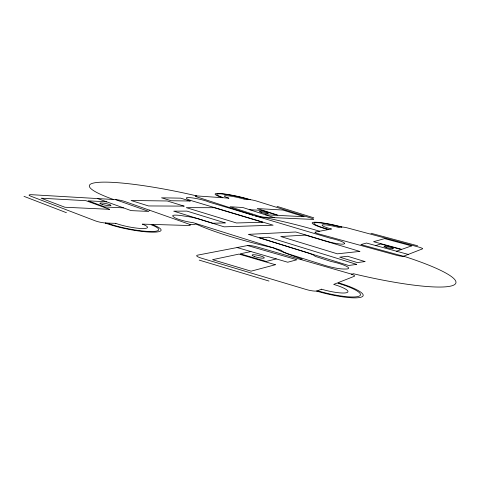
<?xml version="1.0" encoding="UTF-8"?>
<svg xmlns="http://www.w3.org/2000/svg" width="480" height="480" viewBox="0 0 480 480"><rect width="100%" height="100%" fill="white"/><g stroke="black" fill="none" stroke-linecap="round" stroke-linejoin="round"><path stroke-width="0.72" d="M344.514 243.474L344.364 243.732A13.374 1.83 13.3 0 1 325.728 240.99L295.758 231.99L248.34 234.366L306.978 252.576A15.414 2.442 13.1 0 1 315.09 256.326L330.9 261.42A15.87 2.568 13.5 0 1 346.374 266.244A15.87 2.568 13.5 0 1 345.786 269.022A43.824 6.996 13.2 0 1 343.206 269.016A15.906 2.58 13.4 0 1 324.852 265.392L289.542 254.274A15.528 2.484 13 0 1 281.574 250.458L193.482 222.768A14.538 2.16 11.9 0 1 174.408 217.428L173.25 216.582A14.478 2.142 11.9 0 1 184.02 216.036L184.464 216.114A14.424 2.13 12 0 1 200.01 219.354L224.142 226.848L273.132 225.198L191.934 200.82A12.312 1.554 12.1 0 1 186.786 198.642L186.462 198.258A12.276 1.542 12.1 0 1 194.868 198.3A12.276 1.542 12.1 0 1 209.148 202.122L252.864 215.154M149.544 210.216L149.25 210.114M403.494 256.272L422.556 248.832A5.76 0.696 13.8 0 0 418.2 246.93L348.246 228.132A5.538 0.66 13.3 0 0 341.574 227.046L341.886 226.986A23.748 2.91 13.2 0 0 313.194 222.354A23.748 2.91 13.2 0 0 328.338 229.572L315.21 232.08A6.072 0.804 13.1 0 0 318.99 233.988L396.096 255.144A6.33 0.846 13.8 0 0 403.494 256.272L360.882 244.596L366.504 243.042L408.228 254.424M396.498 251.226L401.262 249.54L380.85 243.99L375.66 245.538M300.792 259.5L302.184 259.104L296.904 257.292A102.324 15.198 13.6 0 1 273.822 248.028L272.802 247.71A96.906 13.884 12.8 0 1 197.448 224.676L195.852 224.034A25.116 3.78 11.7 0 1 190.146 224.544L189.93 224.628M276.282 258.912L266.214 261.426L240.21 253.83L250.926 251.568M247.512 245.544L197.46 255.174A8.532 1.59 12 0 0 201.342 258.144L306.15 289.482A8.928 1.734 13.4 0 0 317.232 290.886L316.686 291.102A36.366 6.81 13.6 0 0 361.548 297.012A36.366 6.81 13.6 0 0 337.992 282.714L354.348 276.276A7.824 1.32 13.7 0 0 351.276 274.062L257.01 246.924A7.482 1.224 12.6 0 0 247.512 245.544L296.934 259.758L287.724 262.23L237.072 247.548M255.384 215.928A5.868 0.756 12.6 0 0 261.9 217.104L312.726 219.402A5.43 0.642 13 0 0 311.37 218.178L256.65 201.078A5.184 0.588 12.5 0 0 249.57 199.62L250.2 199.668A22.11 2.544 12.4 0 0 220.032 193.512A22.11 2.544 12.4 0 0 222.744 197.742L196.644 195.906A5.598 0.684 12.1 0 0 197.046 196.98L253.812 215.46L330.138 238.164A13.344 1.818 13.3 0 1 344.514 243.474M123.492 207.87L104.94 206.964L88.074 200.808L106.698 201.84M265.41 214.788L277.488 215.376L261.84 210.384L249.642 209.712M115.458 199.614L31.974 194.724A7.596 1.152 10.4 0 0 30.606 196.122L95.406 220.89A7.992 1.338 10.9 0 0 106.56 223.074L105.39 223.044A32.658 5.394 11.2 0 0 151.17 232.14A32.658 5.394 11.2 0 0 151.788 224.406L188.538 225.492A7.116 1.098 11.9 0 0 188.124 223.824L124.788 201.486A6.762 0.966 11.3 0 0 115.458 199.614L148.83 211.428L131.136 210.618L97.602 198.57M262.476 217.128L265.704 217.77A96.906 13.884 12.8 0 1 317.73 230.67L319.608 231.24M196.752 195.918L191.394 194.676A91.482 12.222 11.9 0 0 99.732 182.262A91.482 12.222 11.9 0 0 112.506 199.134L113.562 199.506M370.956 233.256L417.6 245.772M199.224 260.118L268.986 281.052M276.99 206.364L313.8 217.836M403.65 256.212L404.634 256.518A102.324 15.198 13.6 0 1 452.436 285.618A102.324 15.198 13.6 0 1 353.316 273.702L351.828 274.272L351.276 274.062M274.356 217.662L242.766 207.498L230.058 206.76L261.9 217.104M24 196.35L66.438 212.694M321.528 289.194L317.562 290.76A33.588 6.288 13.6 0 0 358.968 296.208A33.588 6.288 13.6 0 0 337.242 283.014L333.696 284.406A20.766 3.888 13.6 0 1 347.034 292.536A20.766 3.888 13.6 0 1 321.528 289.194M411.594 245.88L401.778 249.354L373.578 241.698L384.606 238.62L411.594 245.88M275.358 264.726L251.106 271.17L212.538 259.668L238.98 254.088L275.358 264.726M331.356 228.996L328.878 229.47A21.936 2.688 13.2 0 1 314.874 222.798A21.936 2.688 13.2 0 1 341.388 227.082L339.09 227.52A13.566 1.662 13.2 0 0 322.65 224.862A13.566 1.662 13.2 0 0 331.356 228.996M356.7 264.384L348.648 265.5L259.362 237.768L268.674 237.228L356.7 264.384M364.968 261.564L357.336 262.59L339.708 257.172L347.592 256.26L364.968 261.564M359.844 251.418L337.35 253.824L280.764 236.526L305.478 235.092L359.844 251.418M225.246 222.906L212.592 223.242L173.712 211.164L186.942 211.11L225.246 222.906M262.746 222.258L236.43 222.972L186.312 207.648L214.296 207.708L262.746 222.258M184.074 206.118L148.512 205.944L131.052 200.496L167.238 200.976L184.074 206.118M190.14 201.012L171.192 200.748L161.526 197.808L180.66 198.162L190.14 201.012M115.794 223.35L107.256 223.098A30.168 4.98 11.2 0 0 149.514 231.492A30.168 4.98 11.2 0 0 150.12 224.358L142.296 224.13A18.654 3.078 11.2 0 1 141.828 228.504A18.654 3.078 11.2 0 1 115.794 223.35M109.548 209.316L64.92 207.246L41.16 198.216L85.956 200.688L109.548 209.316M304.026 216.678L278.802 215.442L257.202 208.554L282.81 210.03L304.026 216.678M228.81 198.168L223.83 197.814A20.43 2.352 12.4 0 1 221.31 193.902A20.43 2.352 12.4 0 1 249.192 199.596L244.5 199.266A12.636 1.452 12.4 0 0 227.202 195.732A12.636 1.452 12.4 0 0 228.81 198.168M254.67 256.608A6.306 1.092 12.7 0 0 264.318 257.886A6.306 1.092 12.7 0 0 255.558 254.874A6.306 1.092 12.7 0 0 254.67 256.608M102.42 204.486A5.682 0.846 11.1 0 0 110.988 205.44A5.682 0.846 11.1 0 0 102.846 203.076A5.682 0.846 11.1 0 0 102.42 204.486M386.166 247.464A4.848 0.624 13.7 0 0 393.378 248.67A4.848 0.624 13.7 0 0 386.454 246.426A4.848 0.624 13.7 0 0 386.166 247.464M261.426 212.508A4.518 0.558 12.6 0 0 268.266 213.57A4.518 0.558 12.6 0 0 261.906 211.626A4.518 0.558 12.6 0 0 261.426 212.508"/></g></svg>
